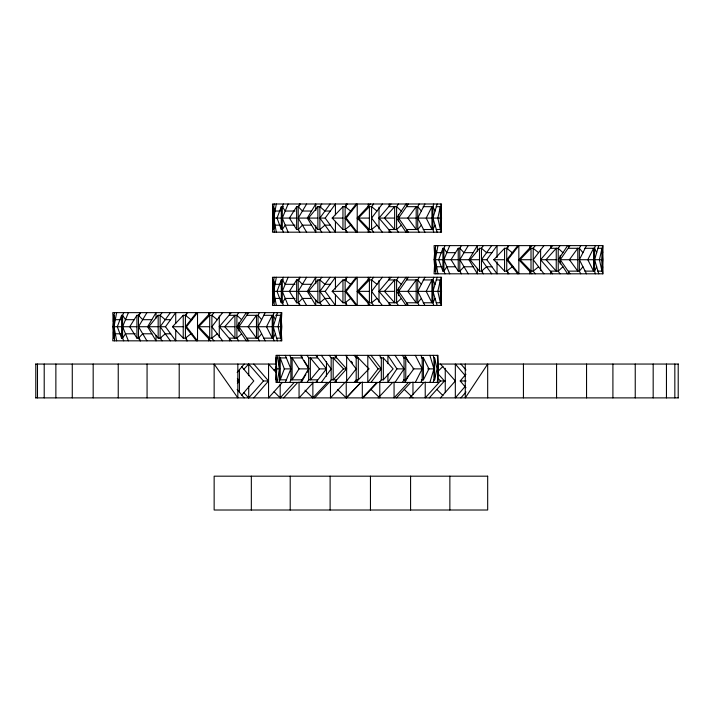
<?xml version="1.0" encoding="UTF-8"?>
<svg xmlns="http://www.w3.org/2000/svg" width="714" height="714" viewBox="0 0 714 714"><rect width="100%" height="100%" fill="white"/><g stroke="black" fill="none" stroke-linecap="round" stroke-linejoin="round"><path stroke-width="1.07" d="M113.285 331.778L112.75 340.828L281.834 340.828L281.004 326.726L281.834 312.634L112.75 312.634L113.285 321.693M273.114 221.117L272.462 232.184L441.538 232.184L440.708 218.082L441.538 203.99L272.462 203.99L273.114 215.066M273.114 294.382L272.462 305.458L441.538 305.458L440.708 291.357L441.538 277.264L272.462 277.264L273.114 288.34M275.961 366.8L275.961 370.959M281.155 312.634L281.155 340.828M434.603 264.76L434.067 273.81L603.151 273.81L602.313 259.717L603.151 245.616L434.067 245.616L434.665 255.683M440.868 203.99L440.868 232.184M440.868 277.264L440.868 305.458M437.361 382.409L438.155 368.879L437.361 355.349M602.473 245.616L602.473 273.81M120.595 333.795L115.329 333.795L113.66 338.15L112.758 326.726L113.66 315.311L115.32 319.685L120.595 319.685M280.307 225.151L275.033 225.151L273.373 229.506L272.471 218.082L273.373 206.667L275.033 211.032L280.299 211.032M280.307 298.425L275.033 298.425L273.373 302.772L272.471 291.357L273.373 279.942L275.033 284.306L280.299 284.306M277.924 357.919L275.845 357.919L276.72 368.879L275.997 382.409L438.003 382.409L438.155 379.839L438.003 355.349L275.997 355.349L275.845 379.839L277.924 379.839M280.923 338.15L281.825 326.726L280.923 315.311M441.912 266.777L436.647 266.777L434.978 271.133L434.076 259.717L434.978 248.293L436.638 252.667L441.912 252.667M440.877 226.392L441.529 218.082L440.877 209.782M440.877 299.666L441.529 291.357L440.877 283.056M602.241 271.133L603.143 259.717L602.241 248.293M272.873 211.032L273.087 208.854M272.873 284.306L273.087 282.119M281.414 333.795L281.004 338.15L276.443 338.15M441.127 225.151L440.708 229.506L436.147 229.506M441.127 298.425L440.708 302.772L436.147 302.772M602.732 266.777L602.313 271.133L597.752 271.133M114.517 312.634L114.017 315.311L114.517 340.828M116.632 340.828L114.017 326.726L116.632 312.634M274.221 203.99L273.721 206.667L274.221 232.184M276.336 232.184L273.721 218.082L276.336 203.99M274.221 277.264L273.721 279.942L274.221 305.458M276.336 305.458L273.721 291.357L276.336 277.264M277.059 382.409L279.567 368.879L277.059 355.349M279.094 382.409L279.567 379.839L279.094 355.349M435.826 245.616L435.335 248.293L435.826 273.81M437.95 273.81L435.335 259.717L437.95 245.616M433.175 382.409L433.942 379.839L434.585 379.839L437.03 368.879L434.585 357.919L433.942 357.919L433.175 355.349M274.033 312.634L273.239 315.311L273.239 338.15L274.033 340.828M277.434 312.634L273.239 326.726L277.434 340.828M433.746 203.99L432.943 206.667L432.943 229.506L433.746 232.184M437.147 203.99L432.943 218.082L437.147 232.184M433.746 277.264L432.943 279.942L432.943 302.772L433.746 305.458M437.147 277.264L432.943 291.357L437.147 305.458M429.908 382.409L433.942 368.879L429.908 355.349M595.351 245.616L594.557 248.293L594.557 271.133L595.351 273.81M598.751 245.616L594.557 259.717L598.751 273.81M134.223 319.685L125.503 319.685L122.603 315.311L121.585 315.311L117.319 326.726L121.585 338.15L122.603 338.15L125.512 333.795L135.33 333.795M295.034 225.151L285.216 225.151L282.307 229.506L281.298 229.506L277.032 218.082L281.298 206.667L283.467 206.667M283.467 302.772L281.298 302.772L277.032 291.357L281.298 279.942L283.467 279.942M284.324 368.879L280.227 379.839L280.227 357.919L284.324 368.879L290.571 368.879M455.541 252.667L446.821 252.667L443.912 248.293L442.903 248.293L438.637 259.717L442.903 271.133L443.912 271.133L446.83 266.777L455.55 266.777M123.7 312.634L122.603 315.311L122.603 338.15L123.7 340.828M128.404 340.828L122.603 326.726L128.404 312.634M139.159 315.65L140.399 312.634M283.413 232.184L282.307 229.506L282.307 206.667L283.413 203.99M288.117 232.184L282.307 218.082L288.117 203.99M299.282 205.998L300.112 203.99M283.413 305.458L282.307 302.772L282.307 279.942L283.413 277.264M288.117 305.458L282.307 291.357L288.117 277.264M299.282 279.272L300.112 277.264M285.297 382.409L290.875 368.879L285.297 355.349M289.813 382.409L290.875 379.839L290.875 357.919L289.813 355.349M301.326 382.409L305.851 374.359M445.018 245.616L443.912 248.293L443.912 271.133L445.018 273.81M449.722 273.81L443.912 259.717L449.722 245.616M275.345 333.795L273.239 338.15L263.457 338.15M435.049 225.151L432.943 229.506L423.161 229.506M435.049 298.425L432.943 302.772L423.161 302.772M596.663 266.777L594.557 271.133L584.775 271.133M421.331 379.839L423.429 379.839L428.944 368.879L423.429 357.919L421.331 357.919M248.651 312.634L238.904 326.726L248.651 340.828M259.396 312.634L258.04 315.311L258.04 338.15L259.396 340.828M265.197 312.634L258.04 326.726L265.197 340.828M408.354 203.99L398.608 218.082L408.354 232.184M419.109 203.99L417.744 206.667L417.744 229.506L419.109 232.184M424.901 203.99L417.744 218.082L424.901 232.184M408.354 277.264L398.608 291.357L408.354 305.458M419.109 277.264L417.744 279.942L417.744 302.772L419.109 305.458M424.901 277.264L417.744 291.357L424.901 305.458M408.435 375.644L404.999 382.409L404.999 379.286M415.316 382.409L422.188 368.879L415.316 355.349M420.885 382.409L422.188 379.839L422.188 357.919L420.885 355.349M569.968 245.616L560.222 259.717L569.968 273.81M580.714 245.616L579.357 248.293L579.357 271.133L580.714 273.81M586.515 245.616L579.357 259.717L586.515 273.81M140.096 340.828L138.489 338.15L138.489 315.311L140.096 312.634M146.923 340.828L138.489 326.726L146.923 312.634M138.489 326.726L147.611 326.726L156.045 312.634L156.045 318.051M299.8 232.184L298.202 229.506L298.202 206.667L299.8 203.99M306.636 232.184L298.202 218.082L306.636 203.99M298.202 218.082L307.323 218.082L315.758 203.99L315.758 210.496M299.8 305.458L298.202 302.772L298.202 279.942L299.8 277.264M306.636 305.458L298.202 291.357L306.636 277.264M298.202 291.357L307.323 291.357L315.758 277.264L315.758 283.77M300.549 382.409L308.644 368.879L300.549 355.349M307.109 382.409L308.644 379.839L308.644 357.919L307.109 355.349M315.865 382.409L326.476 368.879L315.865 355.349M461.414 273.81L459.807 271.133L459.807 248.293L461.414 245.616M468.241 273.81L459.807 259.717L468.241 245.616M459.807 259.717L468.928 259.717L477.363 245.616L477.363 251.042M139.06 315.311L136.927 315.311L129.716 326.726L136.927 338.15L139.06 338.15M298.773 206.667L296.631 206.667L289.42 218.082L296.631 229.506L298.773 229.506M298.773 279.942L296.631 279.942L289.42 291.357L296.631 302.772L298.773 302.772M299.05 368.879L292.124 379.839L292.124 357.919L299.05 368.879L309.305 368.879M307.002 372.529L308.153 370.709M460.378 248.293L458.236 248.293L451.034 259.717L458.236 271.133L460.378 271.133M231.282 312.634L219.287 326.726L231.282 340.828M238.681 312.634L236.896 315.311L236.896 338.15L238.681 340.828M246.312 312.634L236.896 326.726L246.312 340.828M390.986 203.99L379 218.082L390.986 232.184M398.394 203.99L396.6 206.667L396.6 229.506L398.394 232.184M406.016 203.99L396.6 218.082L406.016 232.184M390.986 277.264L379 291.357L390.986 305.458M398.394 277.264L396.6 279.942L396.6 302.772L398.394 305.458M406.016 277.264L396.6 291.357L406.016 305.458M395.021 355.349L404.053 368.879L396.948 368.879L387.916 382.409L387.916 374.082M395.021 382.409L404.053 368.879M402.339 382.409L404.053 379.839L404.053 357.919L402.339 355.349M552.6 245.616L540.605 259.717L552.6 273.81M559.999 245.616L558.214 248.293L558.214 271.133L559.999 273.81M567.621 245.616L558.214 259.717L567.621 273.81M282.307 302.772L285.216 298.425L295.034 298.425M162.087 340.828L160.141 338.15L160.141 315.311L162.087 312.634M170.378 340.828L160.141 326.726L170.378 312.634M160.141 326.726L165.496 326.726L175.724 312.634L175.724 323.478M321.791 232.184L319.854 229.506L319.854 206.667L321.791 203.99M330.082 232.184L319.854 218.082L330.082 203.99M319.854 218.082L325.2 218.082L335.437 203.99L335.437 214.834M321.791 305.458L319.854 302.772L319.854 279.942L321.791 277.264M330.082 305.458L319.854 291.357L330.082 277.264M319.854 291.357L325.2 291.357L335.437 277.264L335.437 289.188M321.336 382.409L331.162 368.879L321.336 355.349M329.297 382.409L331.162 379.839L331.162 357.919L329.297 355.349M334.429 382.409L346.629 368.879L334.429 355.349M483.405 273.81L481.459 271.133L481.459 248.293L483.405 245.616M491.687 273.81L481.459 259.717L491.687 245.616M481.459 259.717L486.814 259.717L497.042 245.616L497.042 257.549M403.562 379.839L405.766 379.839L413.825 368.879L405.766 357.919L403.562 357.919M210.585 312.634L197.519 326.726L210.585 340.828M213.914 312.634L211.88 315.311L211.88 338.15L213.914 340.828M222.625 312.634L211.88 326.726L222.625 340.828M370.289 203.99L357.223 218.082L370.289 232.184M373.627 203.99L371.583 206.667L371.583 229.506L373.627 232.184M382.329 203.99L371.583 218.082L382.329 232.184M370.289 277.264L357.223 291.357L370.289 305.458M373.627 277.264L371.583 279.942L371.583 302.772L373.627 305.458M382.329 277.264L371.583 291.357L382.329 305.458M371.003 355.349L381.321 368.879L378.117 368.879L367.799 382.409L367.799 369.914M371.003 382.409L381.321 368.879M379.357 382.409L381.321 379.839L381.321 357.919L379.357 355.349M531.903 245.616L518.837 259.717L531.903 273.81M535.232 245.616L533.197 248.293L533.197 271.133L535.232 273.81M543.943 245.616L533.197 259.717L543.943 273.81M187.523 340.828L185.426 338.15L185.426 315.311L187.523 312.634M196.457 340.828L185.426 326.726L196.457 312.634M186.488 326.726L197.519 312.634L197.519 340.828L186.488 326.726L185.426 326.726M347.236 232.184L345.139 229.506L345.139 206.667L347.236 203.99M356.17 232.184L345.139 218.082L356.17 203.99M346.201 218.082L357.223 203.99L357.223 232.184L346.201 218.082L345.139 218.082M347.236 305.458L345.139 302.772L345.139 279.942L347.236 277.264M356.17 305.458L345.139 291.357L356.17 277.264M346.201 291.357L357.223 277.264L357.223 305.458L346.201 291.357L345.139 291.357M345.612 382.409L356.197 368.879L345.612 355.349M354.189 382.409L356.197 379.839L356.197 357.919L354.189 355.349M355.206 382.409L357.214 379.839L357.214 382.409M508.841 273.81L506.744 271.133L506.744 248.293L508.841 245.616M517.775 273.81L506.744 259.717L517.775 245.616M507.806 259.717L518.837 245.616L518.837 273.81L507.806 259.717L506.744 259.717M237.36 383.507L239.44 380.973L237.36 378.429M261.627 333.795L258.04 338.15L247.294 338.15L247.294 340.828M421.331 225.151L417.744 229.506L406.998 229.506L406.998 232.184M421.331 298.425L417.744 302.772L406.998 302.772L406.998 305.458M582.945 266.777L579.357 271.133L568.612 271.133L568.612 273.81M161.31 338.15L158.169 338.15L148.717 326.726L158.169 315.311L160.266 315.311M319.97 229.506L317.873 229.506L308.43 218.082L317.873 206.667L321.014 206.667M319.97 302.772L317.873 302.772L308.43 291.357L317.873 279.942L319.97 279.942M319.444 368.879L310.367 379.839L310.367 357.919L319.444 368.879L326.476 368.879M482.628 271.133L479.487 271.133L470.035 259.717L479.487 248.293L481.575 248.293M237.155 372.512L244.179 364.051M241.6 395.351L253.791 380.973L241.6 366.594M465.947 387.738L460.209 380.973L465.947 374.207M465.474 386.042L455.327 397.885L455.327 364.051L465.474 375.894M460.914 397.885L465.992 391.968M243.67 392.504L248.722 397.885L263.484 380.973L268.553 380.973L253.791 364.051M253.791 397.885L268.553 380.973M440.449 397.885L455.327 380.973L440.449 364.051M282.226 382.579L268.553 397.885L268.553 364.051L275.747 372.11M381.249 379.839L383.338 379.839L393.128 368.879L383.338 357.919L380.205 357.919M445.259 380.973L440.449 380.973L425.232 397.885L425.232 382.026M429.248 397.885L444.465 380.973L438.235 374.047M274.105 391.736L280.191 397.885L294.114 382.579M283.663 397.885L297.595 382.579M409.756 397.885L423.759 382.579M313.196 382.579L299.059 397.885L299.059 382.026M408.265 382.579L394.066 397.885L394.066 382.026M396.44 397.885L410.711 382.508M305.003 390.201L312.866 397.885L327.155 382.579M314.687 397.885L328.976 382.579M378.233 397.885L392.557 382.579M243.67 369.433L248.722 364.051L263.484 380.973M344.862 382.579L330.475 397.885L330.475 382.026M186.488 338.15L183.239 338.15L172.485 326.726L183.239 315.311L186.488 315.311L186.488 312.634M351.725 225.151L350.663 225.151L345.139 229.506L342.952 229.506L332.188 218.082L342.952 206.667L346.201 206.667M346.201 305.458L346.201 302.772L342.952 302.772L332.188 291.357L342.952 279.942L346.201 279.942L346.201 277.264M343.514 368.879L333.179 379.839L333.179 357.919L343.514 368.879L346.629 368.879M337.445 389.425L346.236 397.885L360.659 382.579M346.37 397.885L360.793 382.579M376.715 382.579L362.31 397.885L362.31 382.026M363.015 397.885L377.492 382.508M507.806 271.133L504.557 271.133L493.793 259.717L504.557 248.293L507.806 248.293L507.806 245.616M356.197 379.839L358.321 379.839L368.906 368.879L358.321 357.919L356.197 357.919M138.489 338.15L142.72 333.795L151.841 333.795M298.202 229.506L302.433 225.151L311.545 225.151M298.202 302.772L302.433 298.425L311.545 298.425M459.807 271.133L464.038 266.777L473.159 266.777M274.105 370.209L275.631 368.665M438.378 370.977L442.966 366.362M241.618 333.795L236.896 338.15L229.489 338.15L229.489 340.828M401.322 225.151L396.6 229.506L389.201 229.506L389.201 232.184M401.322 298.425L396.6 302.772L389.201 302.772L389.201 305.458M562.935 266.777L558.214 271.133L550.806 271.133L550.806 273.81M160.141 338.15L165.273 333.795L170.628 333.795M319.854 229.506L324.977 225.151L330.332 225.151M319.854 302.772L324.977 298.425L330.332 298.425M481.459 271.133L486.591 266.777L491.946 266.777M217.261 333.795L211.88 338.15L208.542 338.15L208.542 340.828M376.974 225.151L371.583 229.506L368.245 229.506L368.245 232.184M376.974 298.425L371.583 302.772L368.245 302.772L368.245 305.458M538.579 266.777L533.197 271.133L529.859 271.133L529.859 273.81M185.426 338.15L190.959 333.795L192.021 333.795M345.139 302.772L350.663 298.425L351.725 298.425M506.744 271.133L512.277 266.777L513.339 266.777M423.188 206.667L432.943 206.667L435.04 211.032M436.147 206.667L440.708 206.667L441.127 211.032M295.025 211.032L285.207 211.032L282.307 206.667M311.536 211.032L302.415 211.032L298.202 206.667M330.323 211.032L324.968 211.032L319.854 206.667M351.716 211.032L350.654 211.032L345.139 206.667M272.471 218.082L273.373 218.082M273.721 218.082L276.88 218.082M277.032 218.082L281.298 218.082M282.307 218.082L296.631 218.082M308.43 218.082L317.873 218.082M332.188 218.082L342.952 218.082M357.223 218.082L369.397 218.082M379 218.082L394.637 218.082M398.608 218.082L416.191 218.082M417.44 218.082L431.943 218.082M432.541 218.082L440.368 218.082M440.627 218.082L441.529 218.082M584.775 248.293L594.557 248.293L596.654 252.667M597.752 248.293L602.313 248.293L602.732 252.667M473.15 252.667L464.029 252.667L459.807 248.293M491.928 252.667L486.573 252.667L481.459 248.293M513.321 252.667L512.259 252.667L506.744 248.293M434.076 259.717L434.978 259.717M435.335 259.717L442.903 259.717M443.912 259.717L458.236 259.717M470.035 259.717L479.487 259.717M493.793 259.717L504.557 259.717M518.837 259.717L531.011 259.717M540.605 259.717L556.242 259.717M560.222 259.717L577.796 259.717M579.045 259.717L593.557 259.717M594.155 259.717L601.973 259.717M423.161 279.942L432.943 279.942L435.04 284.306M436.147 279.942L440.708 279.942L441.127 284.306M295.025 284.306L285.207 284.306L282.307 279.942M311.536 284.306L302.415 284.306L298.202 279.942M330.323 284.306L324.968 284.306L319.854 279.942M351.716 284.306L350.654 284.306L345.139 279.942M272.471 291.357L273.373 291.357M273.721 291.357L276.88 291.357M277.032 291.357L281.298 291.357M282.307 291.357L296.631 291.357M308.43 291.357L317.873 291.357M332.188 291.357L342.952 291.357M357.223 291.357L369.397 291.357M379 291.357L394.637 291.357M398.608 291.357L416.191 291.357M417.44 291.357L431.943 291.357M432.541 291.357L440.368 291.357M440.627 291.357L441.529 291.357M263.457 315.311L273.239 315.311L275.336 319.685M275.595 315.311L281.004 315.311L281.414 319.685M151.832 319.685L142.711 319.685L138.489 315.311M170.61 319.685L165.255 319.685L160.141 315.311M192.004 319.685L190.941 319.685L185.426 315.311M112.758 326.726L113.66 326.726M114.017 326.726L121.585 326.726M122.603 326.726L136.927 326.726M148.717 326.726L158.169 326.726M172.485 326.726L183.239 326.726M197.519 326.726L209.693 326.726M219.287 326.726L234.933 326.726M238.904 326.726L256.478 326.726M257.736 326.726L272.239 326.726M272.837 326.726L280.664 326.726M279.567 357.919L286.475 357.919M290.875 357.919L302.388 357.919L301.326 355.349M308.644 357.919L317.4 357.919L317.4 355.349M331.162 357.919L336.294 357.919L336.294 355.349M35.7 364.051L275.943 364.051M437.655 364.051L678.3 364.051M276.72 368.879L279.826 368.879M367.799 368.879L368.906 368.879M412.897 368.879L422.188 368.879M427.677 368.879L433.942 368.879M279.567 379.839L286.475 379.839M290.875 379.839L302.388 379.839M308.644 379.839L317.4 379.839L317.4 382.409M331.162 379.839L336.294 379.839L336.294 382.409M237.244 380.973L239.44 380.973M460.209 380.973L466.046 380.973M35.7 397.885L678.3 397.885M538.57 252.667L533.197 248.293L529.859 248.293L529.859 245.616M376.956 211.032L371.583 206.667L368.245 206.667L368.245 203.99M376.956 284.306L371.583 279.942L368.245 279.942L368.245 277.264M217.252 319.685L211.88 315.311L208.542 315.311L208.542 312.634M562.918 252.667L558.214 248.293L550.806 248.293L550.806 245.616M401.313 211.032L396.6 206.667L389.201 206.667L389.201 203.99M401.313 284.306L396.6 279.942L389.201 279.942L389.201 277.264M241.6 319.685L236.896 315.311L229.489 315.311L229.489 312.634M370.977 389.425L379.777 397.885L379.777 382.026M404.285 389.425L412.96 397.885M436.852 389.425L442.966 395.583M438.271 378.554L440.449 380.973M460.914 364.051L465.992 369.977M237.155 389.425L244.179 397.885M582.936 252.667L579.357 248.293L568.612 248.293L568.612 245.616M421.322 211.032L417.744 206.667L406.998 206.667L406.998 203.99M421.322 284.306L417.744 279.942L406.998 279.942L406.998 277.264M261.619 319.685L258.04 315.311L247.294 315.311L247.294 312.634M355.206 355.349L357.214 357.919L357.214 355.349M351.261 361.266L352.582 362.953M378.117 368.879L367.799 355.349L367.799 367.835M486.814 259.717L497.042 273.81L497.042 261.886M325.2 218.082L335.437 232.184L335.437 221.34M325.2 291.357L335.437 305.458L335.437 294.614M165.496 326.726L175.724 340.828L175.724 329.984M396.948 368.879L387.916 355.349L387.916 363.676M304.119 360.659L308.734 367.96M468.928 259.717L477.363 273.81L477.363 268.393M307.323 218.082L315.758 232.184L315.758 225.678M307.323 291.357L315.758 305.458L315.758 300.032M147.611 326.726L156.045 340.828L156.045 335.401M408.435 362.114L404.999 355.349L404.999 358.464M299.282 303.441L300.112 305.458M139.159 337.811L140.399 340.828M272.873 225.151L273.087 227.329M272.873 298.425L273.087 300.603M678.211 364.051L678.211 397.885M674.837 364.051L674.837 397.885M666.448 364.051L666.448 397.885M653.176 364.051L653.176 397.885M635.237 364.051L635.237 397.885M612.907 364.051L612.907 397.885M586.551 364.051L586.551 397.885M560.222 255.38L560.222 264.055M556.563 364.051L556.563 397.885M540.605 249.954L540.605 270.561M523.433 364.051L523.433 397.885M507.806 272.025L507.806 273.81M504.557 248.293L504.557 271.133M487.68 397.885L487.68 364.051L465.278 397.885L465.278 364.051M479.487 248.293L479.487 271.133M458.236 248.293L458.236 271.133M449.865 476.184L449.865 510.01M445.259 368.281L445.259 392.602M442.903 248.293L442.903 271.133M434.978 248.293L434.978 271.133M434.585 357.919L434.585 379.839M433.942 357.919L433.942 379.839M423.429 357.919L423.429 379.839M412.96 382.026L412.96 394.717M410.577 476.184L410.577 510.01M405.766 357.919L405.766 379.839M398.608 214.834L398.608 221.34M398.608 288.108L398.608 295.694M383.338 357.919L383.338 379.839M379 207.238L379 228.926M379 280.513L379 302.201M370.45 476.184L370.45 510.01M358.321 357.919L358.321 379.839M346.629 355.349L346.629 382.409M346.201 203.99L346.201 205.775M346.201 230.399L346.201 232.184M346.236 382.026L346.236 397.885M342.952 206.667L342.952 229.506M342.952 279.942L342.952 302.772M330.118 476.184L330.118 510.01M326.476 361.587L326.476 376.162M317.873 206.667L317.873 229.506M317.873 279.942L317.873 302.772M312.866 382.026L312.866 397.885M296.631 206.667L296.631 229.506M296.631 279.942L296.631 302.772M290.205 476.184L290.205 510.01M281.298 206.667L281.298 229.506M281.298 279.942L281.298 302.772M280.191 384.141L280.191 397.885M273.373 206.667L273.373 229.506M273.373 279.942L273.373 302.772M251.337 476.184L251.337 510.01M248.722 364.051L248.722 375.68M248.722 386.256L248.722 397.885M239.44 369.343L239.44 392.602M238.904 322.389L238.904 331.064M237.833 364.051L237.833 397.885L214.146 364.051L214.146 397.885M219.287 315.883L219.287 337.57M186.488 339.043L186.488 340.828M183.239 315.311L183.239 338.15M179.205 364.051L179.205 397.885M158.169 315.311L158.169 338.15M147.066 364.051L147.066 397.885M136.927 315.311L136.927 338.15M121.585 315.311L121.585 338.15M118.238 364.051L118.238 397.885M113.66 315.311L113.66 338.15M113.588 319.461L113.588 321.541M113.588 331.921L113.588 334M93.177 364.051L93.177 397.885M72.275 364.051L72.275 397.885M55.87 364.051L55.87 397.885M44.206 364.051L44.206 397.885M37.476 364.051L37.476 397.885M35.789 364.051L35.789 397.885M280.664 315.311L278.112 326.726L280.664 338.15L280.664 315.311M440.368 206.667L437.825 218.082L440.368 229.506L440.368 206.667M440.368 279.942L437.825 291.357L440.368 302.772L440.368 279.942M601.973 248.293L599.43 259.717L601.973 271.133L601.973 248.293M272.239 315.311L266.492 326.726L272.239 338.15L272.239 315.311M431.943 206.667L426.196 218.082L431.943 229.506L431.943 206.667M431.943 279.942L426.196 291.357L431.943 302.772L431.943 279.942M593.557 248.293L587.809 259.717L593.557 271.133L593.557 248.293M256.478 315.311L248.097 326.726L256.478 338.15L256.478 315.311M416.191 206.667L407.801 218.082L416.191 229.506L416.191 206.667M416.191 279.942L407.801 291.357L416.191 302.772L416.191 279.942M577.796 248.293L569.406 259.717L577.796 271.133L577.796 248.293M234.933 315.311L224.723 326.726L234.933 338.15L234.933 315.311M394.637 206.667L384.435 218.082L394.637 229.506L394.637 206.667M394.637 279.942L384.435 291.357L394.637 302.772L394.637 279.942M556.242 248.293L546.04 259.717L556.242 271.133L556.242 248.293M209.693 315.311L198.67 326.726L209.693 338.15L209.693 315.311M369.397 206.667L358.374 218.082L369.397 229.506L369.397 206.667M369.397 279.942L358.374 291.357L369.397 302.772L369.397 279.942M531.011 248.293L519.988 259.717L531.011 271.133L531.011 248.293M487.68 476.184L214.146 476.184L214.146 510.01L487.68 510.01L487.68 476.184"/></g></svg>
